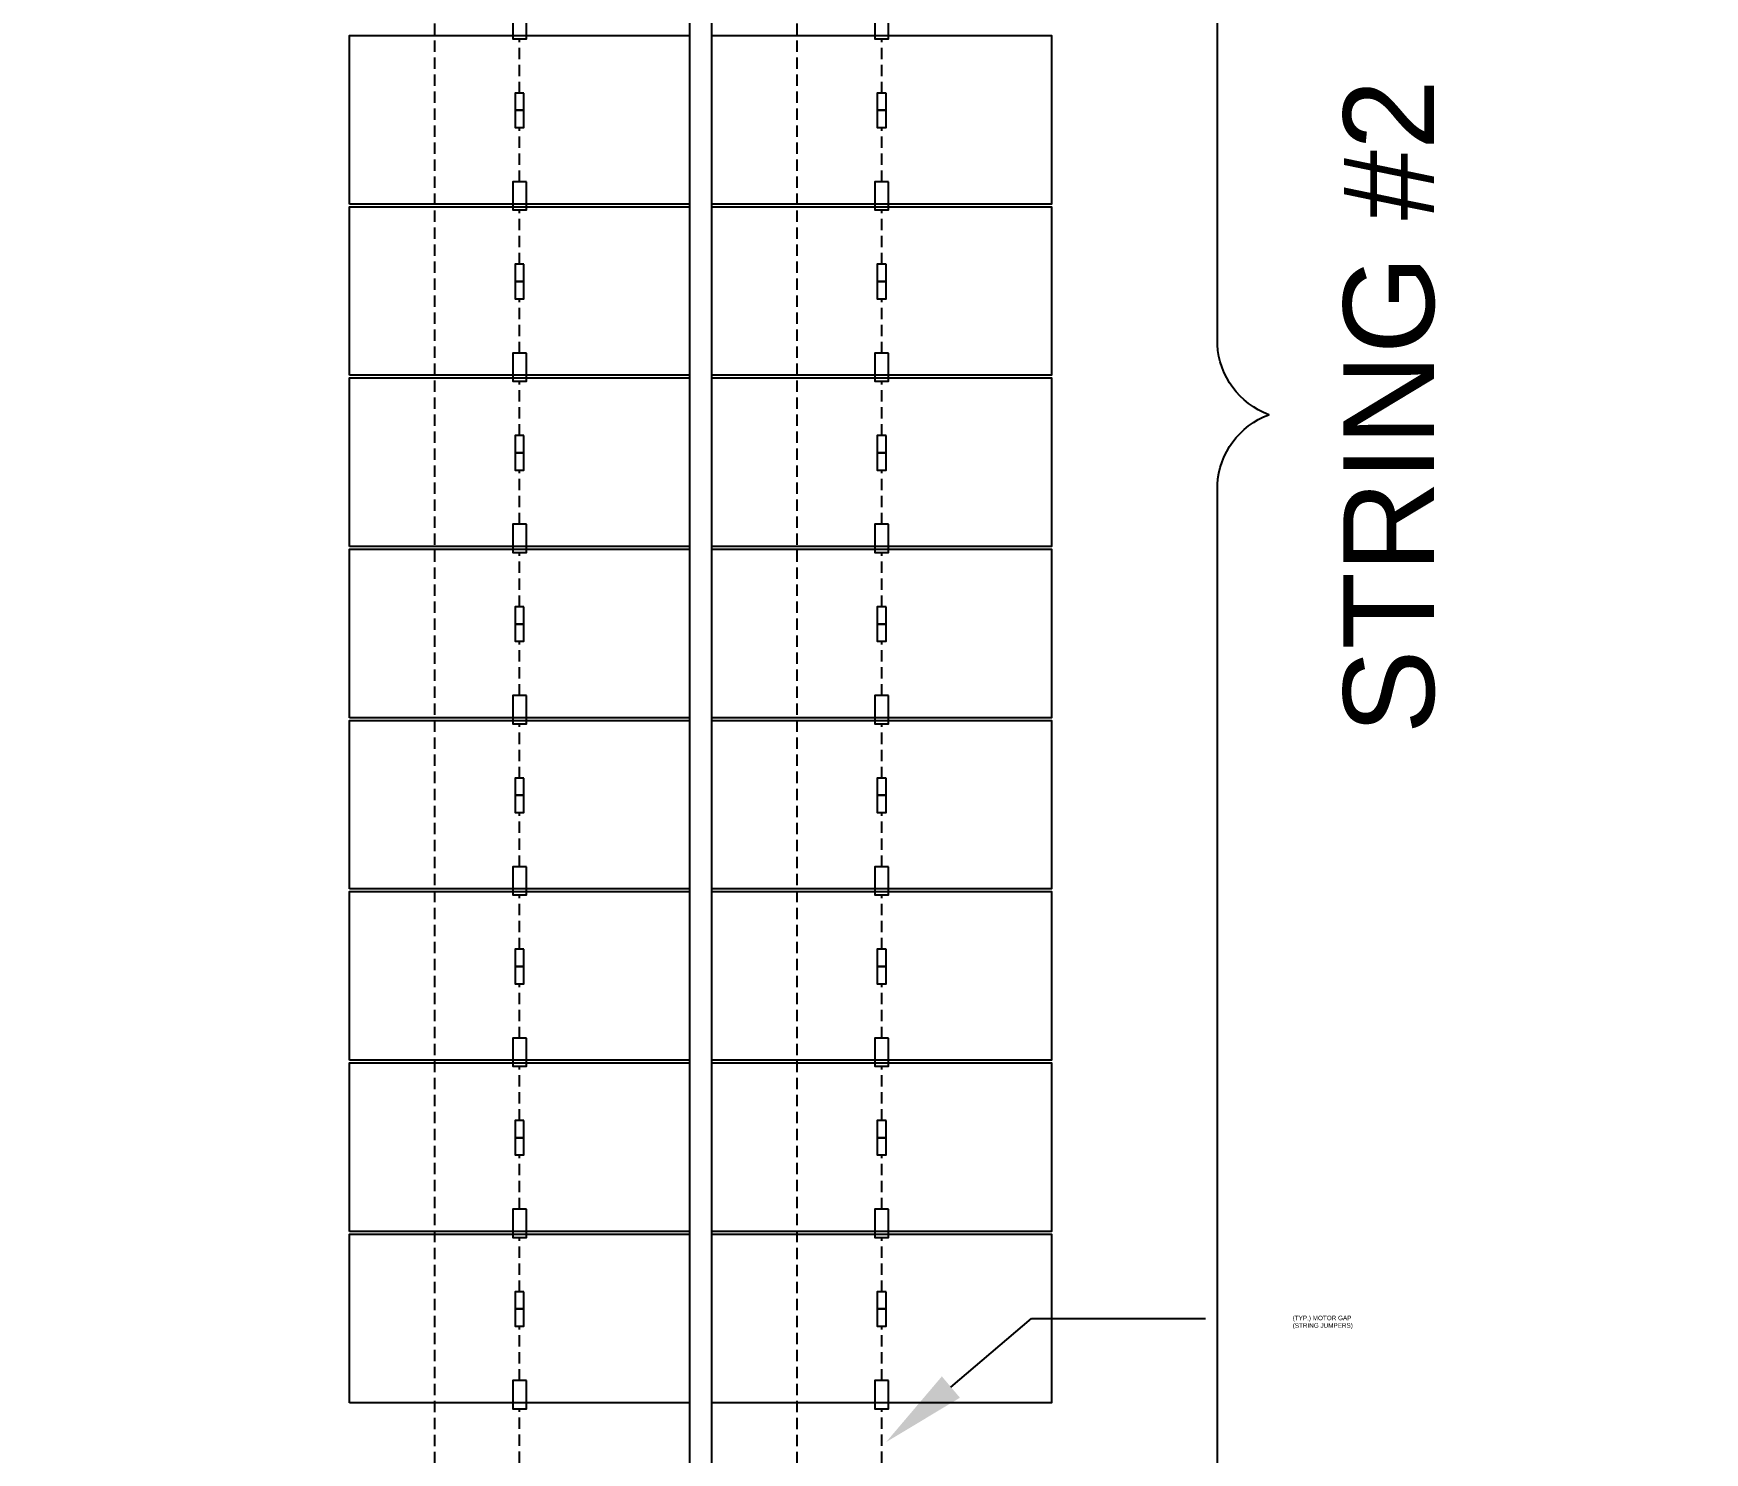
# Model space of a CAD drawing. Header units: feet. Extents: x -13743 to 68376, y -48 to 67763.
# Drawn here: x 1270.11 to 1306.97, y 63214.02 to 63245.31 of the extents above; entities that cross this region are included whole.
import ezdxf
from ezdxf import colors
from ezdxf.entities.mleader import LeaderData, LeaderLine
from ezdxf.enums import TextEntityAlignment as Align
from ezdxf.math import Vec2, Vec3

# ---------------------------------------------------------------- set-up
doc = ezdxf.new("R2018")
doc.units = ezdxf.units.FT
doc.header["$MEASUREMENT"] = 0
doc.linetypes.add('HIDDEN', pattern=[0.375, 0.25, -0.125])
for name, color, linetype in [('E-HARN-COMP', 8, 'Continuous'), ('E-TRNK-CABL-NEG', 6, 'HIDDEN'), ('E-TRUNK-CABLE-POS', 6, 'HIDDEN'), ('G-ANNO-TEXT', 1, 'Continuous'), ('PVcase PV Modules (full frames)', 142, 'Continuous')]:
    doc.layers.add(name, color=color, linetype=linetype)
doc.styles.add('NEI-A', font='arial.ttf')
doc.styles.get("Standard").update_dxf_attribs({"font": 'arial.ttf'})

# ---------------------------------------------------------------- blocks, each defined once
blk = doc.blocks.new('HT72-18X (2x39)')
for points in [[(49978.573, 17293.928), (49978.573, 17143.993), (49979.065, 17143.993), (49979.065, 17293.928), (49978.573, 17293.928)], [(49971.076, 17248.152), (49971.076, 17251.869), (49978.573, 17251.869), (49978.573, 17248.152), (49971.076, 17248.152)], [(49979.065, 17248.152), (49979.065, 17251.869), (49986.562, 17251.869), (49986.562, 17248.152), (49979.065, 17248.152)], [(49971.076, 17244.375), (49971.076, 17248.093), (49978.573, 17248.093), (49978.573, 17244.375), (49971.076, 17244.375)], [(49979.065, 17244.375), (49979.065, 17248.093), (49986.562, 17248.093), (49986.562, 17244.375), (49979.065, 17244.375)], [(49971.076, 17240.599), (49971.076, 17244.316), (49978.573, 17244.316), (49978.573, 17240.599), (49971.076, 17240.599)], [(49979.065, 17240.599), (49979.065, 17244.316), (49986.562, 17244.316), (49986.562, 17240.599), (49979.065, 17240.599)], [(49971.076, 17236.823), (49971.076, 17240.54), (49978.573, 17240.54), (49978.573, 17236.823), (49971.076, 17236.823)], [(49979.065, 17236.823), (49979.065, 17240.54), (49986.562, 17240.54), (49986.562, 17236.823), (49979.065, 17236.823)], [(49971.076, 17233.047), (49971.076, 17236.764), (49978.573, 17236.764), (49978.573, 17233.047), (49971.076, 17233.047)], [(49979.065, 17233.047), (49979.065, 17236.764), (49986.562, 17236.764), (49986.562, 17233.047), (49979.065, 17233.047)], [(49971.076, 17229.27), (49971.076, 17232.988), (49978.573, 17232.988), (49978.573, 17229.27), (49971.076, 17229.27)], [(49979.065, 17229.27), (49979.065, 17232.988), (49986.562, 17232.988), (49986.562, 17229.27), (49979.065, 17229.27)], [(49971.076, 17225.494), (49971.076, 17229.211), (49978.573, 17229.211), (49978.573, 17225.494), (49971.076, 17225.494)], [(49979.065, 17225.494), (49979.065, 17229.211), (49986.562, 17229.211), (49986.562, 17225.494), (49979.065, 17225.494)], [(49971.076, 17221.718), (49971.076, 17225.435), (49978.573, 17225.435), (49978.573, 17221.718), (49971.076, 17221.718)], [(49979.065, 17221.718), (49979.065, 17225.435), (49986.562, 17225.435), (49986.562, 17221.718), (49979.065, 17221.718)]]:
    blk.add_lwpolyline(points)
blk = doc.blocks.new('DETAIL_TITLE')
at = {"style": 'NEI-A', "flags": 8}
blk.add_attdef('#', text='', height=0.2, dxfattribs=at).set_placement((0.5922, -0.5109), align=Align.MIDDLE_CENTER)
at = {"lineweight": 30, "flags": 104}
blk.add_attdef('DETAIL_TITLE', text='', height=0.2, dxfattribs=at).set_placement((0.9099, -0.52514), align=Align.BOTTOM_LEFT)
at = {"style": 'NEI-A'}
for tag, p in [('SCALE:', (0.93865, -0.73792)), ('1"_=_', (1.5474, -0.73792))]:
    blk.add_attdef(tag, text='', height=0.1, dxfattribs=at).set_placement(p, align=Align.BOTTOM_LEFT)

msp = doc.modelspace()

# ---------------------------------------------------------------- linework, layer by layer
at = {"layer": 'E-HARN-COMP'}
for points in [[(1280.984, 63245.818), (1280.683, 63245.818), (1280.683, 63245.197), (1280.984, 63245.197)], [(1288.973, 63245.818), (1288.672, 63245.818), (1288.672, 63245.197), (1288.973, 63245.197)], [(1280.93, 63244), (1280.737, 63244), (1280.737, 63243.62), (1280.93, 63243.62)], [(1288.919, 63244), (1288.725, 63244), (1288.725, 63243.62), (1288.919, 63243.62)], [(1280.93, 63243.62), (1280.737, 63243.62), (1280.737, 63243.239), (1280.93, 63243.239)], [(1288.919, 63243.62), (1288.725, 63243.62), (1288.725, 63243.239), (1288.919, 63243.239)], [(1280.984, 63242.042), (1280.683, 63242.042), (1280.683, 63241.421), (1280.984, 63241.421)], [(1288.973, 63242.042), (1288.672, 63242.042), (1288.672, 63241.421), (1288.973, 63241.421)], [(1280.93, 63240.224), (1280.737, 63240.224), (1280.737, 63239.843), (1280.93, 63239.843)], [(1288.919, 63240.224), (1288.725, 63240.224), (1288.725, 63239.843), (1288.919, 63239.843)], [(1280.93, 63239.843), (1280.737, 63239.843), (1280.737, 63239.463), (1280.93, 63239.463)], [(1288.919, 63239.843), (1288.725, 63239.843), (1288.725, 63239.463), (1288.919, 63239.463)], [(1280.984, 63238.266), (1280.683, 63238.266), (1280.683, 63237.645), (1280.984, 63237.645)], [(1288.973, 63238.266), (1288.672, 63238.266), (1288.672, 63237.645), (1288.973, 63237.645)], [(1280.93, 63236.447), (1280.737, 63236.447), (1280.737, 63236.067), (1280.93, 63236.067)], [(1288.919, 63236.447), (1288.725, 63236.447), (1288.725, 63236.067), (1288.919, 63236.067)], [(1280.93, 63236.067), (1280.737, 63236.067), (1280.737, 63235.687), (1280.93, 63235.687)], [(1288.919, 63236.067), (1288.725, 63236.067), (1288.725, 63235.687), (1288.919, 63235.687)], [(1280.984, 63234.49), (1280.683, 63234.49), (1280.683, 63233.868), (1280.984, 63233.868)], [(1288.973, 63234.49), (1288.672, 63234.49), (1288.672, 63233.868), (1288.973, 63233.868)], [(1280.93, 63232.671), (1280.737, 63232.671), (1280.737, 63232.291), (1280.93, 63232.291)], [(1288.919, 63232.671), (1288.725, 63232.671), (1288.725, 63232.291), (1288.919, 63232.291)], [(1280.93, 63232.291), (1280.737, 63232.291), (1280.737, 63231.911), (1280.93, 63231.911)], [(1288.919, 63232.291), (1288.725, 63232.291), (1288.725, 63231.911), (1288.919, 63231.911)], [(1280.984, 63230.713), (1280.683, 63230.713), (1280.683, 63230.092), (1280.984, 63230.092)], [(1288.973, 63230.713), (1288.672, 63230.713), (1288.672, 63230.092), (1288.973, 63230.092)], [(1280.93, 63228.895), (1280.737, 63228.895), (1280.737, 63228.515), (1280.93, 63228.515)], [(1288.919, 63228.895), (1288.725, 63228.895), (1288.725, 63228.515), (1288.919, 63228.515)], [(1280.93, 63228.515), (1280.737, 63228.515), (1280.737, 63228.134), (1280.93, 63228.134)], [(1288.919, 63228.515), (1288.725, 63228.515), (1288.725, 63228.134), (1288.919, 63228.134)], [(1280.984, 63226.937), (1280.683, 63226.937), (1280.683, 63226.316), (1280.984, 63226.316)], [(1288.973, 63226.937), (1288.672, 63226.937), (1288.672, 63226.316), (1288.973, 63226.316)], [(1280.93, 63225.119), (1280.737, 63225.119), (1280.737, 63224.738), (1280.93, 63224.738)], [(1288.919, 63225.119), (1288.725, 63225.119), (1288.725, 63224.738), (1288.919, 63224.738)], [(1280.93, 63224.738), (1280.737, 63224.738), (1280.737, 63224.358), (1280.93, 63224.358)], [(1288.919, 63224.738), (1288.725, 63224.738), (1288.725, 63224.358), (1288.919, 63224.358)], [(1280.984, 63223.161), (1280.683, 63223.161), (1280.683, 63222.54), (1280.984, 63222.54)], [(1288.973, 63223.161), (1288.672, 63223.161), (1288.672, 63222.54), (1288.973, 63222.54)], [(1280.93, 63221.342), (1280.737, 63221.342), (1280.737, 63220.962), (1280.93, 63220.962)], [(1288.919, 63221.342), (1288.725, 63221.342), (1288.725, 63220.962), (1288.919, 63220.962)], [(1280.93, 63220.962), (1280.737, 63220.962), (1280.737, 63220.582), (1280.93, 63220.582)], [(1288.919, 63220.962), (1288.725, 63220.962), (1288.725, 63220.582), (1288.919, 63220.582)], [(1280.984, 63219.385), (1280.683, 63219.385), (1280.683, 63218.763), (1280.984, 63218.763)], [(1288.973, 63219.385), (1288.672, 63219.385), (1288.672, 63218.763), (1288.973, 63218.763)], [(1280.93, 63217.566), (1280.737, 63217.566), (1280.737, 63217.186), (1280.93, 63217.186)], [(1280.93, 63217.186), (1280.737, 63217.186), (1280.737, 63216.806), (1280.93, 63216.806)], [(1280.984, 63215.608), (1280.683, 63215.608), (1280.683, 63214.987), (1280.984, 63214.987)]]:
    msp.add_lwpolyline(points, close=True, dxfattribs=at)
at = {"layer": 'E-TRNK-CABL-NEG'}
for points in [[(1280.833, 63244), (1280.833, 63245.197)], [(1288.822, 63244), (1288.822, 63245.197)], [(1280.833, 63240.224), (1280.833, 63241.421)], [(1288.822, 63240.224), (1288.822, 63241.421)], [(1280.833, 63236.447), (1280.833, 63237.645)], [(1288.822, 63236.447), (1288.822, 63237.645)], [(1280.833, 63232.671), (1280.833, 63233.868)], [(1288.822, 63232.671), (1288.822, 63233.868)], [(1280.833, 63228.895), (1280.833, 63230.092)], [(1288.822, 63228.895), (1288.822, 63230.092)], [(1280.833, 63225.119), (1280.833, 63226.316)], [(1288.822, 63225.119), (1288.822, 63226.316)], [(1280.833, 63221.342), (1280.833, 63222.54)], [(1288.822, 63221.342), (1288.822, 63222.54)], [(1280.833, 63217.566), (1280.833, 63218.763)], [(1288.822, 63217.566), (1288.822, 63218.763)], [(1280.833, 63213.79), (1280.833, 63214.987)]]:
    msp.add_lwpolyline(points, dxfattribs=at)
at = {"layer": 'E-TRUNK-CABLE-POS'}
for points in [[(1280.833, 63285.261), (1280.833, 63286.035), (1278.959, 63286.035), (1278.959, 63188.077), (1277.085, 63188.077)], [(1280.833, 63242.042), (1280.833, 63243.239)], [(1288.822, 63242.042), (1288.822, 63243.239)], [(1280.833, 63238.266), (1280.833, 63239.463)], [(1288.822, 63238.266), (1288.822, 63239.463)], [(1280.833, 63234.49), (1280.833, 63235.687)], [(1288.822, 63234.49), (1288.822, 63235.687)], [(1280.833, 63230.713), (1280.833, 63231.911)], [(1288.822, 63230.713), (1288.822, 63231.911)], [(1280.833, 63226.937), (1280.833, 63228.134)], [(1288.822, 63226.937), (1288.822, 63228.134)], [(1280.833, 63223.161), (1280.833, 63224.358)], [(1288.822, 63223.161), (1288.822, 63224.358)], [(1280.833, 63219.385), (1280.833, 63220.582)], [(1288.822, 63219.385), (1288.822, 63220.582)], [(1280.833, 63215.608), (1280.833, 63216.806)]]:
    msp.add_lwpolyline(points, dxfattribs=at)
at = {"layer": 'G-ANNO-TEXT', "flags": 128}
msp.add_lwpolyline([(1295.089, 63187.005, 0.298343), (1296.227, 63188.548), (1296.227, 63235.365, -0.298343), (1297.364, 63236.907, -0.298343), (1296.227, 63238.449), (1296.227, 63285.266, 0.298343), (1295.089, 63286.809)], format="xyb", dxfattribs=at)

# ---------------------------------------------------------------- texts
at = {"layer": 'G-ANNO-TEXT', "insert": (1301.035, 63244.3, -3.817), "char_height": 2, "width": 14.31195, "attachment_point": 9, "rotation": 90, "style": 'NEI-A', "bg_fill": 3, "box_fill_scale": 1.5, "bg_fill_color": 256, "bg_fill_transparency": 0}
msp.add_mtext('STRING #2', dxfattribs=at)

# ---------------------------------------------------------------- next in the draw order: leaders
at = {"layer": 'G-ANNO-TEXT'}
ml = msp.add_multileader_mtext('Standard', dxfattribs=at)
ml.set_content('(TYP.) MOTOR GAP\\P(STRING JUMPERS)', color=256, style='NEI-A')
ml.set_leader_properties()
ml.build(insert=Vec2(0, 0))
ml.multileader.update_dxf_attribs({"dogleg_length": 0.36, "arrow_head_size": 1.876})
ctx = ml.context
ctx.base_point, ctx.char_height, ctx.arrow_head_size, ctx.landing_gap_size, ctx.plane_origin = Vec3(1295.967, 63216.973, -1.908), 0.1, 1.876, 1.921, Vec3(1821.905, 62701.352, -1.908)
notes = []
notes.append((ctx, [(0, (1, 1, 0), (1292.126, 63216.973, -1.908), (1, 0), 3.842, [(1, [(1288.919, 63214.25, -1.908)], 0, [])])]))
ctx.mtext.insert, ctx.mtext.width, ctx.mtext.flow_direction = Vec3(1297.888, 63217.038, -1.908), 26.46202, 5
ctx.mtext.has_bg_fill, ctx.mtext.bg_color, ctx.mtext.bg_scale_factor, ctx.mtext.bg_transparency, ctx.mtext.use_window_bg_color = 1, -1073741824, 1.5, 0, 1
for ctx, leaders in notes:
    for number, flags, end, landing, length, lines in leaders:
        leader = LeaderData()
        leader.index, (leader.has_last_leader_line, leader.has_dogleg_vector, leader.attachment_direction) = number, flags
        leader.last_leader_point, leader.dogleg_vector, leader.dogleg_length = Vec3(end), Vec3(landing), length
        for number, points, colour, breaks in lines:
            line = LeaderLine()
            line.index, line.vertices, line.color, line.breaks = number, Vec3.list(points), colors.encode_raw_color(colour), breaks
            leader.lines.append(line)
        ctx.leaders.append(leader)

# ---------------------------------------------------------------- next in the draw order: linework, layer by layer
at = {"layer": 'E-HARN-COMP'}
for points in [[(1288.919, 63217.566), (1288.725, 63217.566), (1288.725, 63217.186), (1288.919, 63217.186)], [(1288.919, 63217.186), (1288.725, 63217.186), (1288.725, 63216.806), (1288.919, 63216.806)], [(1288.973, 63215.608), (1288.672, 63215.608), (1288.672, 63214.987), (1288.973, 63214.987)]]:
    msp.add_lwpolyline(points, close=True, dxfattribs=at)
at = {"layer": 'E-TRNK-CABL-NEG'}
msp.add_lwpolyline([(1288.822, 63213.79), (1288.822, 63214.987)], dxfattribs=at)
at = {"layer": 'E-TRUNK-CABLE-POS'}
for points in [[(1288.822, 63285.261), (1288.822, 63286.035), (1286.948, 63286.035), (1286.948, 63187.53), (1277.085, 63187.53)], [(1288.822, 63215.608), (1288.822, 63216.806)]]:
    msp.add_lwpolyline(points, dxfattribs=at)

# ---------------------------------------------------------------- next in the draw order: block references
at = {"layer": 'G-ANNO-TEXT'}
ref = msp.add_blockref('DETAIL_TITLE', (-460.635, 63776.869), dxfattribs=dict(at, xscale=128.9267043143703, yscale=128.9267043143703, zscale=128.9267043143703))
lines = msp.add_mtext('{\\LDC BLOCK TYPE-1 (3) STRINGS (78) MODULES [580W]}', dxfattribs={"layer": '0', "insert": (-343.325, 63747.843), "char_height": 858.86809, "attachment_point": 1})
ref.add_attrib('DETAIL_TITLE', '', (-343.325, 63747.843)).embed_mtext(lines)
ref = msp.add_blockref('DETAIL_TITLE', (760.729, 63776.869), dxfattribs=dict(at, xscale=128.9267043143703, yscale=128.9267043143703, zscale=128.9267043143703))
lines = msp.add_mtext('{\\LDC BLOCK TYPE-2 (2) STRINGS (52) MODULES [580W-SOUTH MOTOR GAP] }', dxfattribs={"layer": '0', "insert": (878.039, 63747.843), "char_height": 795.5621, "attachment_point": 1})
ref.add_attrib('DETAIL_TITLE', '', (878.039, 63747.843)).embed_mtext(lines)
at = {"layer": 'PVcase PV Modules (full frames)', "color": 144, "true_color": 0x007ca5}
msp.add_blockref('HT72-18X (2x39)', (-48693.991, 45993.401), dxfattribs=at)

doc.saveas('drawing.dxf')
